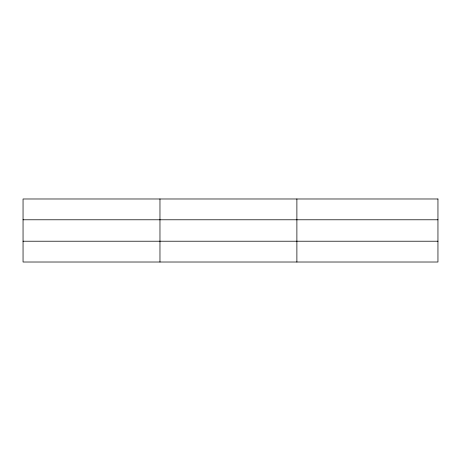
<?xml version="1.0" encoding="UTF-8"?>
<svg xmlns="http://www.w3.org/2000/svg" width="461" height="461" viewBox="0 0 461 461"><rect width="100%" height="100%" fill="white"/><g stroke="black" fill="none" stroke-linecap="round" stroke-linejoin="round"><path stroke-width="0.69" d="M159.967 262.015L159.967 198.985M296.884 262.015L296.884 198.985M23.05 219.782L437.95 219.782M23.05 241.218L437.95 241.218M437.95 198.985L437.95 262.015L23.05 262.015L23.05 198.985L437.95 198.985"/></g></svg>
